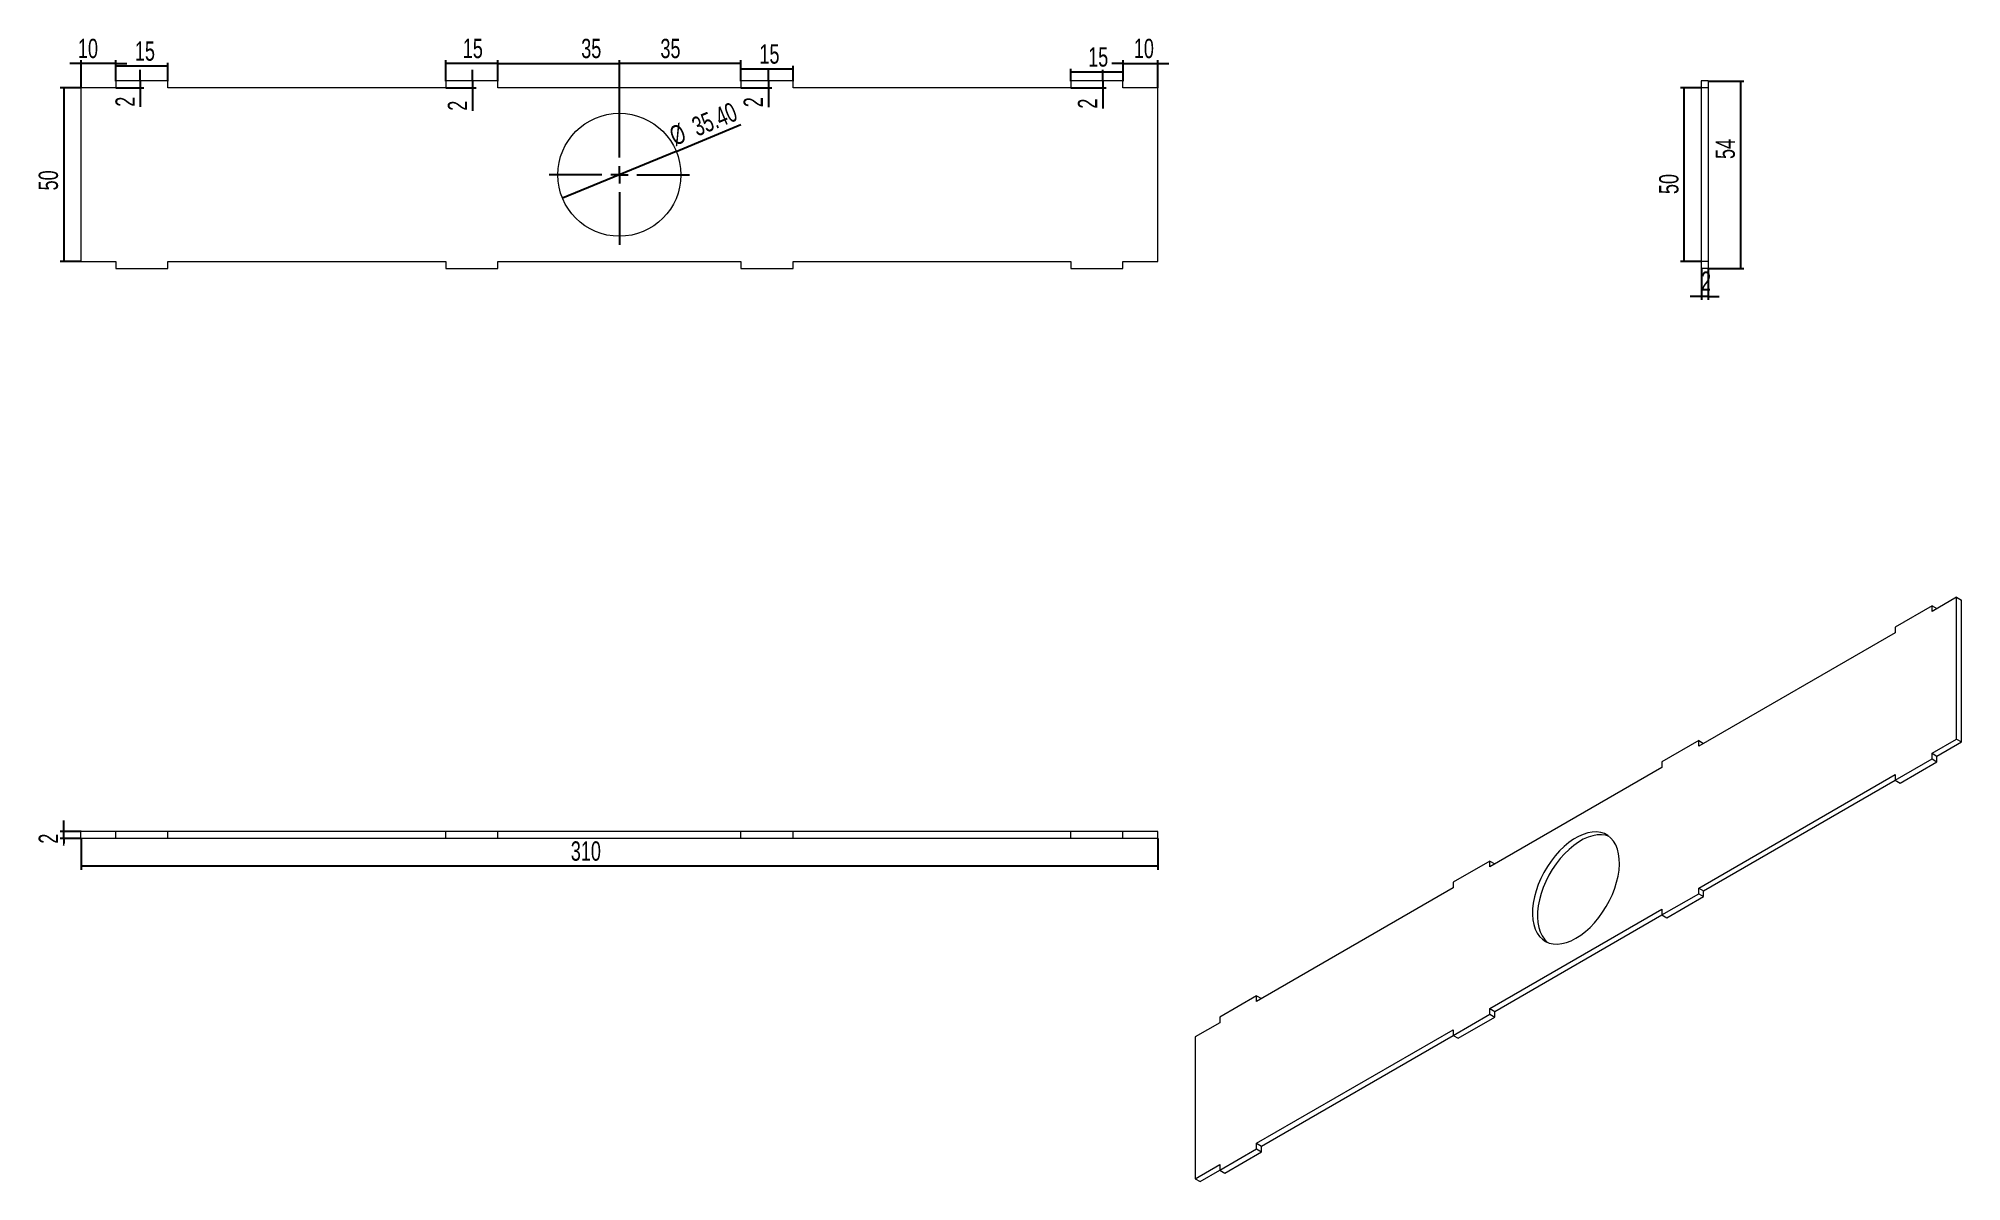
# Model space of a CAD drawing. Header units: millimetres. Extents: x 38 to 1146, y 119 to 777.
import ezdxf

# ---------------------------------------------------------------- set-up
doc = ezdxf.new("R2010")
doc.units = ezdxf.units.MM
doc.layers.add('10', color=7, linetype='Continuous')
doc.styles.add('SLDTEXTSTYLE5', font='TXT', dxfattribs={"width": 0.7})
doc.dimstyles.new('SLDDIMSTYLE0', dxfattribs={"dimtxt": 11.850439, "dimasz": 4.08, "dimexe": 0, "dimexo": 0.0625, "dimgap": 2.96261, "dimtad": 2, "dimlfac": 0.5, "dimrnd": 1e-09, "dimzin": 12, "dimdsep": 46, "dimtxsty": 'SLDTEXTSTYLE5', "dimsah": 1, "dimcen": 0.09, "dimadec": 0, "dimazin": 3, "dimtfac": 1, "dimtofl": 0, "dimtmove": 0, "dimatfit": 3, "dimfxl": 1, "dimfrac": 2, "dimtolj": 1, "dimtzin": 12, "dimarcsym": 0})
doc.dimstyles.new('SLDDIMSTYLE1', dxfattribs={"dimtxt": 11.850439, "dimasz": 4.08, "dimexe": 0, "dimexo": 0.0625, "dimgap": 2.96261, "dimtad": 2, "dimlfac": 0.5, "dimrnd": 1e-09, "dimzin": 12, "dimdsep": 46, "dimtxsty": 'SLDTEXTSTYLE5', "dimsah": 1, "dimcen": 0.09, "dimadec": 0, "dimazin": 3, "dimtfac": 1, "dimtmove": 0, "dimatfit": 0, "dimfxl": 1, "dimfrac": 2, "dimtolj": 1, "dimtzin": 12, "dimarcsym": 0})
doc.dimstyles.new('SLDDIMSTYLE2', dxfattribs={"dimtxt": 11.850439, "dimasz": 4.08, "dimexe": 0, "dimexo": 0.0625, "dimgap": 2.96261, "dimtad": 2, "dimlfac": 0.5, "dimrnd": 1e-09, "dimzin": 4, "dimdsep": 46, "dimtxsty": 'SLDTEXTSTYLE5', "dimblk1": 'NONE', "dimsah": 1, "dimcen": 0, "dimadec": 0, "dimazin": 1, "dimtfac": 1, "dimtmove": 0, "dimatfit": 3, "dimldrblk": 'NONE', "dimfxl": 1, "dimfrac": 2, "dimtolj": 1, "dimtzin": 12, "dimarcsym": 0})

# ---------------------------------------------------------------- blocks, each defined once
blk = doc.blocks.new('_D')
at = {"layer": '10', "transparency": 16777216}
for p, q in [((82.9, 753), (82.9, 763.5)), ((112.9, 761.5), (82.9, 761.5)), ((112.9, 753), (112.9, 763.5))]:
    blk.add_line(p, q, dxfattribs=at)
for points in [[(82.9, 761.5), (86.9, 761), (86.9, 762)], [(112.9, 761.5), (108.8, 762), (108.8, 761)]]:
    blk.add_solid(points, dxfattribs=at)
at = {"layer": '10', "transparency": 16777216, "insert": (93.9, 775.8), "char_height": 11.11, "attachment_point": 1, "style": 'SLDTEXTSTYLE5'}
blk.add_mtext('15', dxfattribs=at)
blk = doc.blocks.new('_D_1')
at = {"layer": '10', "transparency": 16777216}
for p, q in [((272.9, 753), (272.9, 765)), ((302.9, 753), (302.9, 765)), ((302.9, 763), (272.9, 763))]:
    blk.add_line(p, q, dxfattribs=at)
for points in [[(272.9, 763), (276.9, 762.5), (276.9, 763.5)], [(302.9, 763), (298.8, 763.5), (298.8, 762.5)]]:
    blk.add_solid(points, dxfattribs=at)
at = {"layer": '10', "transparency": 16777216, "insert": (282.7, 777.3), "char_height": 11.11, "attachment_point": 1, "style": 'SLDTEXTSTYLE5'}
blk.add_mtext('15', dxfattribs=at)
blk = doc.blocks.new('_D_2')
at = {"layer": '10', "transparency": 16777216}
for p, q in [((442.9, 753), (442.9, 761.8)), ((472.9, 759.8), (442.9, 759.8)), ((472.9, 753), (472.9, 761.8))]:
    blk.add_line(p, q, dxfattribs=at)
for points in [[(442.9, 759.8), (446.9, 759.3), (446.9, 760.3)], [(472.9, 759.8), (468.8, 760.3), (468.8, 759.3)]]:
    blk.add_solid(points, dxfattribs=at)
at = {"layer": '10', "transparency": 16777216, "insert": (453.5, 774.1), "char_height": 11.11, "attachment_point": 1, "style": 'SLDTEXTSTYLE5'}
blk.add_mtext('15', dxfattribs=at)
blk = doc.blocks.new('_D_3')
at = {"layer": '10', "transparency": 16777216}
for p, q in [((632.9, 753), (632.9, 760.1)), ((662.9, 758.1), (632.9, 758.1)), ((662.9, 753), (662.9, 760.1))]:
    blk.add_line(p, q, dxfattribs=at)
for points in [[(632.9, 758.1), (636.9, 757.6), (636.9, 758.6)], [(662.9, 758.1), (658.8, 758.6), (658.8, 757.6)]]:
    blk.add_solid(points, dxfattribs=at)
at = {"layer": '10', "transparency": 16777216, "insert": (642.8, 772.4), "char_height": 11.11, "attachment_point": 1, "style": 'SLDTEXTSTYLE5'}
blk.add_mtext('15', dxfattribs=at)
blk = doc.blocks.new('_D_4')
at = {"layer": '10', "transparency": 16777216}
for p, q in [((97, 753), (97, 759.4)), ((97, 753), (97, 749)), ((82.9, 749), (99, 749)), ((97, 749), (97, 738.2))]:
    blk.add_line(p, q, dxfattribs=at)
for points in [[(97, 753), (97.5, 757.1), (96.5, 757.1)], [(97, 749), (96.5, 744.9), (97.5, 744.9)]]:
    blk.add_solid(points, dxfattribs=at)
at = {"layer": '10', "transparency": 16777216, "insert": (82.7, 738.2), "char_height": 11.1, "attachment_point": 1, "rotation": 90, "style": 'SLDTEXTSTYLE5'}
blk.add_mtext('2', dxfattribs=at)
blk = doc.blocks.new('_D_5')
at = {"layer": '10', "transparency": 16777216}
for p, q in [((288.4, 753), (288.4, 759.4)), ((288.4, 753), (288.4, 749)), ((272.9, 749), (290.4, 749)), ((288.4, 749), (288.4, 735.9))]:
    blk.add_line(p, q, dxfattribs=at)
for points in [[(288.4, 753), (288.9, 757.1), (287.9, 757.1)], [(288.4, 749), (287.9, 744.9), (288.9, 744.9)]]:
    blk.add_solid(points, dxfattribs=at)
at = {"layer": '10', "transparency": 16777216, "insert": (274.1, 735.9), "char_height": 11.1, "attachment_point": 1, "rotation": 90, "style": 'SLDTEXTSTYLE5'}
blk.add_mtext('2', dxfattribs=at)
blk = doc.blocks.new('_D_6')
at = {"layer": '10', "transparency": 16777216}
for p, q in [((458.7, 753), (458.7, 759.4)), ((458.7, 753), (458.7, 749)), ((442.9, 749), (460.7, 749)), ((458.7, 749), (458.7, 737.9))]:
    blk.add_line(p, q, dxfattribs=at)
for points in [[(458.7, 753), (459.2, 757.1), (458.2, 757.1)], [(458.7, 749), (458.2, 744.9), (459.2, 744.9)]]:
    blk.add_solid(points, dxfattribs=at)
at = {"layer": '10', "transparency": 16777216, "insert": (444.4, 737.9), "char_height": 11.1, "attachment_point": 1, "rotation": 90, "style": 'SLDTEXTSTYLE5'}
blk.add_mtext('2', dxfattribs=at)
blk = doc.blocks.new('_D_7')
at = {"layer": '10', "transparency": 16777216}
for p, q in [((651.2, 753), (651.2, 759.4)), ((651.2, 753), (651.2, 749)), ((632.9, 749), (653.2, 749)), ((651.2, 749), (651.2, 737.1))]:
    blk.add_line(p, q, dxfattribs=at)
for points in [[(651.2, 753), (651.7, 757.1), (650.7, 757.1)], [(651.2, 749), (650.7, 744.9), (651.7, 744.9)]]:
    blk.add_solid(points, dxfattribs=at)
at = {"layer": '10', "transparency": 16777216, "insert": (636.9, 737.1), "char_height": 11.1, "attachment_point": 1, "rotation": 90, "style": 'SLDTEXTSTYLE5'}
blk.add_mtext('2', dxfattribs=at)
blk = doc.blocks.new('_D_8')
at = {"layer": '10', "transparency": 16777216}
for q in [(442.9, 727.9), (340.1, 685.5)]:
    blk.add_line((405.6, 712.5), q, dxfattribs=at)
blk.add_solid([(405.6, 712.5), (409.6, 713.6), (409.2, 714.5)], dxfattribs=at)
at = {"layer": '10', "transparency": 16777216, "char_height": 11.11, "attachment_point": 1, "rotation": 22.4224, "style": 'SLDTEXTSTYLE5'}
for s, insert in [('35.40', (413.5, 731.2)), ('%%c', (400.6, 725.8))]:
    blk.add_mtext(s, dxfattribs=dict(at, insert=insert))
blk = doc.blocks.new('_NONE')
blk = doc.blocks.new('_D_9')
at = {"layer": '10', "transparency": 16777216}
for p, q in [((62.9, 749), (62.9, 765)), ((82.9, 753), (82.9, 765)), ((62.9, 763), (56.5, 763)), ((82.9, 763), (62.9, 763)), ((82.9, 763), (89.2, 763))]:
    blk.add_line(p, q, dxfattribs=at)
for points in [[(62.9, 763), (58.8, 763.5), (58.8, 762.5)], [(82.9, 763), (86.9, 762.5), (86.9, 763.5)]]:
    blk.add_solid(points, dxfattribs=at)
at = {"layer": '10', "transparency": 16777216, "insert": (61.1, 777.3), "char_height": 11.11, "attachment_point": 1, "style": 'SLDTEXTSTYLE5'}
blk.add_mtext('10', dxfattribs=at)
blk = doc.blocks.new('_D_10')
at = {"layer": '10', "transparency": 16777216}
for p, q in [((662.9, 753), (662.9, 765)), ((682.9, 749), (682.9, 765)), ((662.9, 763), (656.5, 763)), ((662.9, 763), (682.9, 763)), ((682.9, 763), (689.2, 763))]:
    blk.add_line(p, q, dxfattribs=at)
for points in [[(662.9, 763), (658.8, 763.5), (658.8, 762.5)], [(682.9, 763), (686.9, 762.5), (686.9, 763.5)]]:
    blk.add_solid(points, dxfattribs=at)
at = {"layer": '10', "transparency": 16777216, "insert": (669.1, 777.3), "char_height": 11.11, "attachment_point": 1, "style": 'SLDTEXTSTYLE5'}
blk.add_mtext('10', dxfattribs=at)
blk = doc.blocks.new('_D_11')
at = {"layer": '10', "transparency": 16777216}
for p, q in [((372.9, 739.4), (372.9, 765)), ((442.9, 753), (442.9, 765)), ((442.9, 763), (372.9, 763))]:
    blk.add_line(p, q, dxfattribs=at)
for points in [[(372.9, 763), (376.9, 762.5), (376.9, 763.5)], [(442.9, 763), (438.8, 763.5), (438.8, 762.5)]]:
    blk.add_solid(points, dxfattribs=at)
at = {"layer": '10', "transparency": 16777216, "insert": (396.5, 777.3), "char_height": 11.11, "attachment_point": 1, "style": 'SLDTEXTSTYLE5'}
blk.add_mtext('35', dxfattribs=at)
blk = doc.blocks.new('_D_12')
at = {"layer": '10', "transparency": 16777216}
for p, q in [((302.9, 753), (302.9, 765)), ((372.9, 739.4), (372.9, 765)), ((302.9, 763), (372.9, 763))]:
    blk.add_line(p, q, dxfattribs=at)
for points in [[(302.9, 763), (306.9, 762.5), (306.9, 763.5)], [(372.9, 763), (368.8, 763.5), (368.8, 762.5)]]:
    blk.add_solid(points, dxfattribs=at)
at = {"layer": '10', "transparency": 16777216, "insert": (350.9, 777.3), "char_height": 11.11, "attachment_point": 1, "style": 'SLDTEXTSTYLE5'}
blk.add_mtext('35', dxfattribs=at)
blk = doc.blocks.new('_D_13')
at = {"layer": '10', "transparency": 16777216}
for p, q in [((62.9, 749), (50.9, 749)), ((52.9, 749), (52.9, 649)), ((62.9, 649), (50.9, 649))]:
    blk.add_line(p, q, dxfattribs=at)
for points in [[(52.9, 749), (52.4, 744.9), (53.4, 744.9)], [(52.9, 649), (53.4, 653.1), (52.4, 653.1)]]:
    blk.add_solid(points, dxfattribs=at)
at = {"layer": '10', "transparency": 16777216, "insert": (38.5, 690), "char_height": 11.11, "attachment_point": 1, "rotation": 90, "style": 'SLDTEXTSTYLE5'}
blk.add_mtext('50', dxfattribs=at)
blk = doc.blocks.new('SW_CENTERMARKSYMBOL_0')
at = {"layer": '10', "color": 0}
for p, q in [((0, 10), (0, 40.4)), ((-10, 0), (-40.4, 0)), ((0, 0), (-5, 0)), ((0, 0), (0, 5)), ((0, 0), (0, -5)), ((0, 0), (5, 0)), ((10, 0), (40.4, 0)), ((0, -10), (0, -40.4))]:
    blk.add_line(p, q, dxfattribs=at)
blk = doc.blocks.new('_D_14')
at = {"layer": '10', "transparency": 16777216}
for p, q in [((999.9, 753), (1020.4, 753)), ((1018.4, 753), (1018.4, 645)), ((999.9, 645), (1020.4, 645))]:
    blk.add_line(p, q, dxfattribs=at)
for points in [[(1018.4, 753), (1017.9, 748.9), (1018.9, 748.9)], [(1018.4, 645), (1018.9, 649.1), (1017.9, 649.1)]]:
    blk.add_solid(points, dxfattribs=at)
at = {"layer": '10', "transparency": 16777216, "insert": (1004.1, 708.1), "char_height": 11.11, "attachment_point": 1, "rotation": 90, "style": 'SLDTEXTSTYLE5'}
blk.add_mtext('54', dxfattribs=at)
blk = doc.blocks.new('_D_15')
at = {"layer": '10', "transparency": 16777216}
for p, q in [((995.9, 645), (995.9, 627)), ((999.9, 645), (999.9, 627)), ((995.9, 629), (989.5, 629)), ((999.9, 629), (995.9, 629)), ((999.9, 629), (1006.2, 629))]:
    blk.add_line(p, q, dxfattribs=at)
for points in [[(995.9, 629), (991.8, 629.5), (991.8, 628.5)], [(999.9, 629), (1004, 628.5), (1004, 629.5)]]:
    blk.add_solid(points, dxfattribs=at)
at = {"layer": '10', "transparency": 16777216, "insert": (995.7, 643.3), "char_height": 11.1, "attachment_point": 1, "style": 'SLDTEXTSTYLE5'}
blk.add_mtext('2', dxfattribs=at)
blk = doc.blocks.new('_D_16')
at = {"layer": '10', "transparency": 16777216}
for p, q in [((995.9, 749), (983.9, 749)), ((985.9, 749), (985.9, 649)), ((995.9, 649), (983.9, 649))]:
    blk.add_line(p, q, dxfattribs=at)
for points in [[(985.9, 749), (985.4, 744.9), (986.4, 744.9)], [(985.9, 649), (986.4, 653.1), (985.4, 653.1)]]:
    blk.add_solid(points, dxfattribs=at)
at = {"layer": '10', "transparency": 16777216, "insert": (971.6, 687.9), "char_height": 11.11, "attachment_point": 1, "rotation": 90, "style": 'SLDTEXTSTYLE5'}
blk.add_mtext('50', dxfattribs=at)
blk = doc.blocks.new('_D_17')
at = {"layer": '10', "transparency": 16777216}
for p, q in [((62.9, 316.9), (62.9, 298.9)), ((682.9, 316.9), (682.9, 298.9)), ((682.9, 300.9), (62.9, 300.9))]:
    blk.add_line(p, q, dxfattribs=at)
for points in [[(62.9, 300.9), (66.9, 300.4), (66.9, 301.4)], [(682.9, 300.9), (678.8, 301.4), (678.8, 300.4)]]:
    blk.add_solid(points, dxfattribs=at)
at = {"layer": '10', "transparency": 16777216, "insert": (344.9, 315.2), "char_height": 11.11, "attachment_point": 1, "style": 'SLDTEXTSTYLE5'}
blk.add_mtext('310', dxfattribs=at)
blk = doc.blocks.new('_D_18')
at = {"layer": '10', "transparency": 16777216}
for p, q in [((52.9, 320.9), (52.9, 327.3)), ((62.9, 320.9), (50.9, 320.9)), ((62.9, 316.9), (50.9, 316.9)), ((52.9, 316.9), (52.9, 320.9)), ((52.9, 316.9), (52.9, 313.9))]:
    blk.add_line(p, q, dxfattribs=at)
for points in [[(52.9, 320.9), (53.4, 325), (52.4, 325)], [(52.9, 316.9), (52.4, 312.8), (53.4, 312.8)]]:
    blk.add_solid(points, dxfattribs=at)
at = {"layer": '10', "transparency": 16777216, "insert": (38.5, 313.9), "char_height": 11.1, "attachment_point": 1, "rotation": 90, "style": 'SLDTEXTSTYLE5'}
blk.add_mtext('2', dxfattribs=at)

msp = doc.modelspace()

# ---------------------------------------------------------------- linework, layer by layer
at = {"color": 7, "linetype": 'Continuous', "lineweight": 15}
for p, q in [((82.87, 753.003), (82.87, 749.003)), ((112.87, 753.003), (82.87, 753.003)), ((112.87, 749.003), (112.87, 753.003)), ((272.87, 753.003), (272.87, 749.003)), ((302.87, 753.003), (272.87, 753.003)), ((302.87, 749.003), (302.87, 753.003)), ((442.87, 753.003), (442.87, 749.003)), ((472.87, 753.003), (442.87, 753.003)), ((472.87, 749.003), (472.87, 753.003)), ((632.87, 753.003), (632.87, 749.003)), ((662.87, 753.003), (632.87, 753.003)), ((662.87, 749.003), (662.87, 753.003)), ((999.882, 753.003), (995.882, 753.003)), ((995.882, 753.003), (995.882, 749.003)), ((999.882, 753.003), (999.882, 749.003)), ((62.87, 749.003), (62.87, 649.003)), ((82.87, 749.003), (62.87, 749.003)), ((272.87, 749.003), (112.87, 749.003)), ((442.87, 749.003), (302.87, 749.003)), ((632.87, 749.003), (472.87, 749.003)), ((682.87, 749.003), (662.87, 749.003)), ((682.87, 649.003), (682.87, 749.003)), ((999.882, 749.003), (995.882, 749.003)), ((995.882, 749.003), (995.882, 649.003)), ((999.882, 749.003), (999.882, 649.003)), ((62.87, 649.003), (82.87, 649.003)), ((82.87, 649.003), (82.87, 645.003)), ((82.87, 645.003), (112.87, 645.003)), ((112.87, 649.003), (272.87, 649.003)), ((112.87, 645.003), (112.87, 649.003)), ((272.87, 649.003), (272.87, 645.003)), ((272.87, 645.003), (302.87, 645.003)), ((302.87, 649.003), (442.87, 649.003)), ((302.87, 645.003), (302.87, 649.003)), ((442.87, 649.003), (442.87, 645.003)), ((442.87, 645.003), (472.87, 645.003)), ((472.87, 649.003), (632.87, 649.003)), ((472.87, 645.003), (472.87, 649.003)), ((632.87, 649.003), (632.87, 645.003)), ((632.87, 645.003), (662.87, 645.003)), ((662.87, 649.003), (682.87, 649.003)), ((662.87, 645.003), (662.87, 649.003)), ((999.882, 649.003), (995.882, 649.003)), ((995.882, 649.003), (995.882, 645.003)), ((999.882, 645.003), (995.882, 645.003)), ((999.882, 649.003), (999.882, 645.003)), ((1142.89, 455.727), (1128.748, 447.563)), ((1142.89, 374.073), (1142.89, 455.727)), ((1142.89, 455.727), (1145.719, 454.094)), ((1145.719, 372.44), (1145.719, 454.094)), ((1128.748, 450.829), (1107.535, 438.583)), ((1128.748, 447.563), (1128.748, 450.829)), ((1128.748, 450.829), (1131.577, 449.196)), ((1131.577, 449.196), (1131.577, 449.196)), ((1107.535, 435.317), (994.398, 370.004)), ((1107.535, 438.583), (1107.535, 435.317)), ((994.398, 373.27), (973.185, 361.024)), ((994.398, 370.004), (994.398, 373.27)), ((994.398, 373.27), (997.227, 371.638)), ((997.227, 371.637), (997.227, 371.638)), ((1128.748, 365.909), (1142.89, 374.073)), ((1128.748, 362.643), (1128.748, 365.909)), ((1128.748, 365.909), (1131.577, 364.276)), ((1131.577, 364.276), (1145.719, 372.44)), ((1142.89, 374.073), (1145.719, 372.44)), ((973.185, 357.758), (874.19, 300.61)), ((973.185, 361.024), (973.185, 357.758)), ((1107.535, 350.397), (1128.748, 362.643)), ((1110.364, 348.764), (1131.577, 361.01)), ((1128.748, 362.643), (1131.577, 361.01)), ((1131.577, 361.01), (1131.577, 364.276)), ((994.398, 288.35), (1107.535, 353.663)), ((997.227, 286.717), (1107.535, 350.397)), ((1107.535, 353.663), (1107.535, 350.397)), ((1107.535, 350.397), (1110.364, 348.764)), ((62.87, 316.918), (62.87, 320.918)), ((82.87, 320.918), (62.87, 320.918)), ((82.87, 316.918), (62.87, 316.918)), ((82.87, 316.918), (82.87, 320.918)), ((112.87, 320.918), (82.87, 320.918)), ((112.87, 316.918), (82.87, 316.918)), ((112.87, 316.918), (112.87, 320.918)), ((272.87, 320.918), (112.87, 320.918)), ((272.87, 316.918), (112.87, 316.918)), ((272.87, 316.918), (272.87, 320.918)), ((302.87, 320.918), (272.87, 320.918)), ((302.87, 316.918), (272.87, 316.918)), ((302.87, 316.918), (302.87, 320.918)), ((442.87, 320.918), (302.87, 320.918)), ((442.87, 316.918), (302.87, 316.918)), ((472.87, 320.918), (442.87, 320.918)), ((442.87, 316.918), (442.87, 320.918)), ((472.87, 316.918), (442.87, 316.918)), ((472.87, 316.918), (472.87, 320.918)), ((632.87, 320.918), (472.87, 320.918)), ((632.87, 316.918), (472.87, 316.918)), ((632.87, 316.918), (632.87, 320.918)), ((662.87, 320.918), (632.87, 320.918)), ((662.87, 316.918), (632.87, 316.918)), ((662.87, 316.918), (662.87, 320.918)), ((682.87, 320.918), (662.87, 320.918)), ((682.87, 316.918), (662.87, 316.918)), ((682.87, 316.918), (682.87, 320.918)), ((874.19, 303.876), (852.977, 291.63)), ((874.19, 300.61), (874.19, 303.876)), ((874.19, 303.876), (877.018, 302.243)), ((877.018, 302.242), (877.018, 302.243)), ((852.977, 288.363), (739.84, 223.051)), ((852.977, 291.63), (852.977, 288.363)), ((994.398, 285.084), (994.398, 288.35)), ((994.398, 288.35), (997.227, 286.717)), ((973.185, 272.838), (994.398, 285.084)), ((976.013, 271.205), (997.227, 283.451)), ((994.398, 285.084), (997.227, 283.451)), ((997.227, 283.451), (997.227, 286.717)), ((874.19, 218.955), (973.185, 276.104)), ((877.018, 217.323), (973.185, 272.838)), ((973.185, 276.104), (973.185, 272.838)), ((973.185, 272.838), (976.013, 271.205)), ((739.84, 226.317), (718.626, 214.071)), ((739.84, 223.051), (739.84, 226.317)), ((739.84, 226.317), (742.668, 224.684)), ((742.668, 224.684), (742.668, 224.684)), ((718.626, 210.805), (704.484, 202.641)), ((718.626, 214.071), (718.626, 210.805)), ((852.977, 203.443), (874.19, 215.689)), ((855.805, 201.81), (877.018, 214.057)), ((874.19, 215.689), (874.19, 218.955)), ((874.19, 218.955), (877.018, 217.323)), ((874.19, 215.689), (877.018, 214.057)), ((877.018, 214.057), (877.018, 217.323)), ((704.484, 202.641), (704.484, 120.987)), ((739.84, 141.397), (852.977, 206.709)), ((742.668, 139.764), (852.977, 203.444)), ((852.977, 206.709), (852.977, 203.443)), ((852.977, 203.443), (855.805, 201.81)), ((718.626, 125.884), (739.84, 138.131)), ((721.455, 124.252), (742.668, 136.498)), ((739.84, 138.131), (739.84, 141.397)), ((739.84, 141.397), (742.668, 139.764)), ((739.84, 138.131), (742.668, 136.498)), ((742.668, 136.498), (742.668, 139.764)), ((704.484, 120.987), (718.626, 129.151)), ((707.313, 119.354), (718.626, 125.885)), ((718.626, 129.151), (718.626, 125.884)), ((718.626, 125.884), (721.455, 124.252)), ((704.484, 120.987), (707.313, 119.354))]:
    msp.add_line(p, q, dxfattribs=at)
at = {"color": 7, "linetype": 'Continuous', "lineweight": 15, "flags": 128}
for points in [[(923.687, 259.451), (926.441, 261.216), (929.161, 263.311), (931.815, 265.709), (934.37, 268.383), (936.796, 271.299), (939.062, 274.422), (941.142, 277.714), (943.01, 281.135), (944.643, 284.644), (946.022, 288.198), (947.13, 291.754), (947.953, 295.269), (948.482, 298.7), (948.709, 302.005), (948.633, 305.145), (948.255, 308.081), (947.578, 310.777), (946.611, 313.201), (945.365, 315.324), (943.857, 317.119), (942.104, 318.566), (940.127, 319.645), (937.951, 320.345), (935.601, 320.656), (933.107, 320.575), (930.499, 320.104), (927.807, 319.247), (925.066, 318.014), (922.308, 316.422), (919.567, 314.49), (916.876, 312.24), (914.268, 309.7), (911.774, 306.901), (909.424, 303.877), (907.248, 300.664), (905.271, 297.302), (903.518, 293.832), (902.009, 290.295), (900.764, 286.735), (899.797, 283.194), (899.12, 279.716), (898.741, 276.343), (898.665, 273.115), (898.893, 270.073), (899.422, 267.253), (900.245, 264.688), (901.353, 262.412), (902.732, 260.45), (904.365, 258.826), (906.233, 257.562), (908.313, 256.671), (910.579, 256.164), (913.005, 256.049), (915.56, 256.325), (918.213, 256.991), (920.934, 258.037), (923.687, 259.451)], [(942.744, 318.101), (940.779, 318.712), (938.43, 319.023), (935.935, 318.943), (933.327, 318.471), (930.636, 317.614), (927.895, 316.382), (925.137, 314.79), (922.396, 312.857), (919.705, 310.607), (917.096, 308.067), (914.602, 305.268), (912.253, 302.244), (910.076, 299.032), (908.099, 295.67), (906.346, 292.199), (904.838, 288.662), (903.593, 285.102), (902.626, 281.561), (901.949, 278.083), (901.57, 274.71), (901.494, 271.483), (901.721, 268.44), (902.25, 265.62), (903.073, 263.056), (904.181, 260.779), (905.56, 258.817), (907.194, 257.194), (907.46, 256.98)]]:
    msp.add_lwpolyline(points, dxfattribs=at)
at = {"color": 7, "linetype": 'Continuous', "lineweight": 15}
msp.add_circle((372.87, 699.003), 35.4, dxfattribs=at)

# ---------------------------------------------------------------- block references
at = {"layer": '10'}
msp.add_blockref('SW_CENTERMARKSYMBOL_0', (372.87, 699.003), dxfattribs=at)

# ---------------------------------------------------------------- dimensions: what is measured, and where the dimension line sits
for base, p1, p2, dimstyle, picture, middle in [((62.87, 763.003), (82.87, 753.003), (62.87, 749.003), 'SLDDIMSTYLE1', '_D_9', (66.282, 763.003)), ((82.87, 761.507), (112.87, 753.003), (82.87, 753.003), 'SLDDIMSTYLE0', '_D', (99.129, 761.507)), ((272.87, 763.003), (302.87, 753.003), (272.87, 753.003), 'SLDDIMSTYLE0', '_D_1', (287.87, 763.003)), ((372.87, 763.003), (302.87, 753.003), (372.87, 739.403), 'SLDDIMSTYLE0', '_D_12', (356.105, 763.003)), ((372.87, 763.003), (442.87, 753.003), (372.87, 739.403), 'SLDDIMSTYLE0', '_D_11', (401.693, 763.003)), ((682.87, 763.003), (662.87, 753.003), (682.87, 749.003), 'SLDDIMSTYLE1', '_D_10', (674.252, 763.003)), ((442.87, 759.774), (472.87, 753.003), (442.87, 753.003), 'SLDDIMSTYLE0', '_D_2', (458.723, 759.774)), ((632.87, 758.099), (662.87, 753.003), (632.87, 753.003), 'SLDDIMSTYLE0', '_D_3', (647.997, 758.099)), ((995.882, 629.003), (999.882, 645.003), (995.882, 645.003), 'SLDDIMSTYLE1', '_D_15', (998.335, 629.003)), ((62.87, 300.918), (682.87, 316.918), (62.87, 316.918), 'SLDDIMSTYLE0', '_D_17', (352.702, 300.918))]:
    dim = msp.add_linear_dim(base=base, p1=p1, p2=p2, dimstyle=dimstyle, dxfattribs=at)
    dim.commit()
    dim.dimension.update_dxf_attribs({"geometry": picture, "text_midpoint": middle, "dimtype": 160})
for base, p1, p2, dimstyle, picture, middle in [((97.002, 749.003), (82.87, 753.003), (82.87, 749.003), 'SLDDIMSTYLE1', '_D_4', (97.002, 740.825)), ((288.414, 749.003), (302.87, 753.003), (272.87, 749.003), 'SLDDIMSTYLE1', '_D_5', (288.414, 738.501)), ((458.723, 749.003), (472.87, 753.003), (442.87, 749.003), 'SLDDIMSTYLE1', '_D_6', (458.723, 740.483)), ((651.196, 749.003), (662.87, 753.003), (632.87, 749.003), 'SLDDIMSTYLE1', '_D_7', (651.196, 739.725)), ((1018.426, 645.003), (999.882, 753.003), (999.882, 645.003), 'SLDDIMSTYLE0', '_D_14', (1018.426, 713.249)), ((52.87, 649.003), (62.87, 749.003), (62.87, 649.003), 'SLDDIMSTYLE0', '_D_13', (52.87, 695.141)), ((985.882, 649.003), (995.882, 749.003), (995.882, 649.003), 'SLDDIMSTYLE0', '_D_16', (985.882, 693.042)), ((52.87, 320.918), (62.87, 316.918), (62.87, 320.918), 'SLDDIMSTYLE1', '_D_18', (52.87, 316.537))]:
    dim = msp.add_linear_dim(base=base, p1=p1, p2=p2, angle=90, dimstyle=dimstyle, dxfattribs=at)
    dim.commit()
    dim.dimension.update_dxf_attribs({"geometry": picture, "text_midpoint": middle, "dimtype": 160})
dim = msp.add_diameter_dim_2p(p1=(340.146, 685.5), p2=(405.594, 712.505), dimstyle='SLDDIMSTYLE2', dxfattribs=at)
dim.commit()
dim.dimension.update_dxf_attribs({"geometry": '_D_8', "text_midpoint": (425.11, 720.559), "dimtype": 163})

doc.saveas('drawing.dxf')
